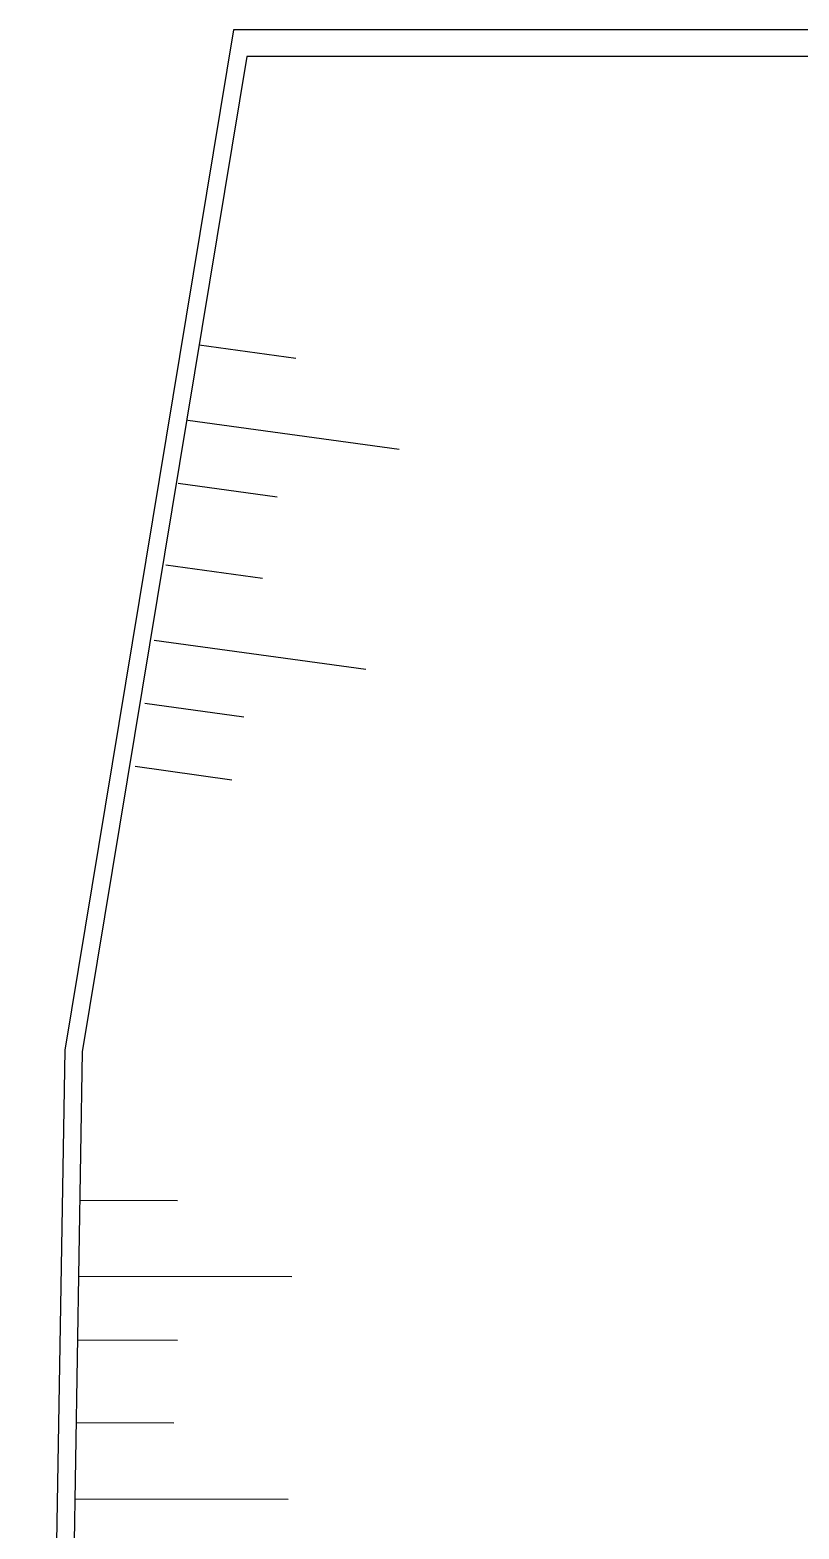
# Model space of a CAD drawing. Extents: x 2 to 41.9, y 0.3 to 42.9.
# Drawn here: x 2.04 to 6.42, y 33.2 to 41.72 of the extents above; entities that cross this region are included whole.
import ezdxf

# ---------------------------------------------------------------- set-up
doc = ezdxf.new("R2010")
doc.units = 0
doc.header["$MEASUREMENT"] = 0
doc.layers.add('PAREDE', color=7, linetype='CONTINUOUS')

msp = doc.modelspace()

# ---------------------------------------------------------------- linework, layer by layer
at = {"layer": 'PAREDE', "ltscale": 0.015}
for p, q in [((3.2014, 41.7187), (2.2417, 35.9219)), ((9.6668, 41.7187), (3.2014, 41.7187)), ((3.2779, 41.5687), (2.3416, 35.9128)), ((7.4168, 41.5687), (3.2779, 41.5687)), ((3.0065, 39.929), (3.5567, 39.8531)), ((2.9413, 39.5012), (4.1435, 39.3363)), ((2.8868, 39.1437), (3.4501, 39.0658)), ((2.8161, 38.6796), (3.3663, 38.6037)), ((2.7509, 38.2519), (3.9531, 38.0869)), ((2.6964, 37.8943), (3.2597, 37.8164)), ((2.6416, 37.5349), (3.1918, 37.459)), ((2.2417, 35.9219), (2.0442, 24.0465)), ((2.3416, 35.9128), (2.1458, 24.1409)), ((2.3276, 35.0698), (2.883, 35.0684)), ((2.3204, 34.6372), (3.5339, 34.6351)), ((2.3144, 34.2756), (2.883, 34.2739)), ((2.3065, 33.8062), (2.862, 33.8048)), ((2.2993, 33.3736), (3.5129, 33.3714))]:
    msp.add_line(p, q, dxfattribs=at)

doc.saveas('drawing.dxf')
